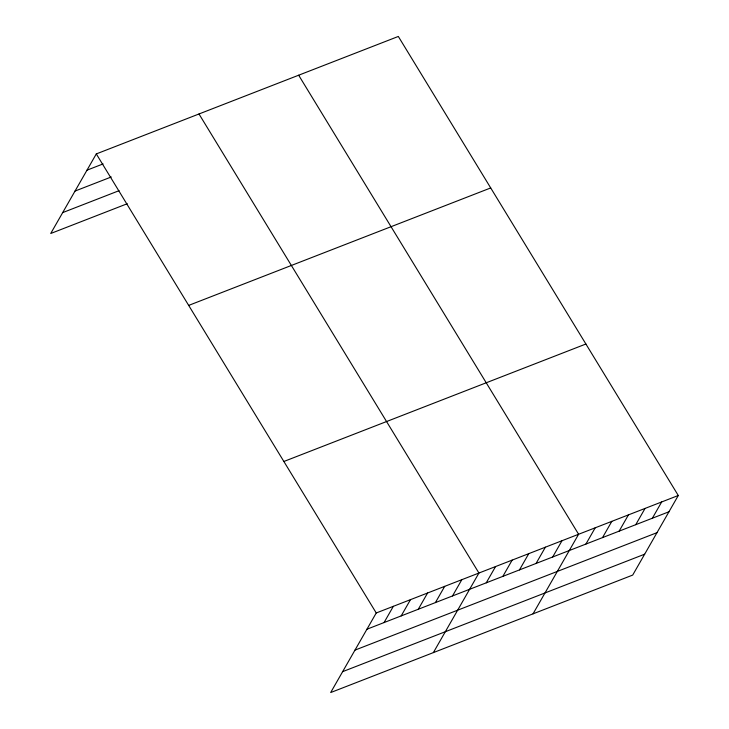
<?xml version="1.0" encoding="UTF-8"?>
<svg xmlns="http://www.w3.org/2000/svg" width="729" height="729" viewBox="0 0 729 729"><rect width="100%" height="100%" fill="white"/><g stroke="black" fill="none" stroke-linecap="round" stroke-linejoin="round"><path stroke-width="1.09" d="M678.28 495.501L376.246 612.971L330.674 692.55L632.699 575.081L678.28 495.501L398.326 36.45L96.301 153.919L50.72 233.499L127.238 203.737M384.046 622.575L393.359 606.309M401.169 615.914L410.482 599.657M418.282 609.262L427.595 592.996M435.395 602.601L444.708 586.344M452.509 595.948L461.822 579.683M433.363 652.61L478.935 573.03L198.99 113.979M486.234 582.836L495.547 566.57M502.846 576.375L512.159 560.109M519.458 569.914L528.771 553.648M536.07 563.453L545.383 547.187M552.682 556.992L561.995 540.727M533.036 613.845L578.607 534.266L298.662 75.215M585.906 544.071L595.219 527.805M602.519 537.61L611.831 521.344M619.131 531.149L628.444 514.884M635.743 524.689L645.056 508.423M652.355 518.228L661.668 501.962M86.988 170.176L103.09 163.916M75.014 191.071L111.264 176.983M62.685 212.604L119.064 190.679M188.683 305.405L490.708 187.936M283.863 461.484L585.897 344.015M366.933 629.227L668.967 511.767M354.968 650.122L657.002 532.662M342.639 671.655L644.673 554.186M96.301 153.919L376.246 612.971"/></g></svg>
